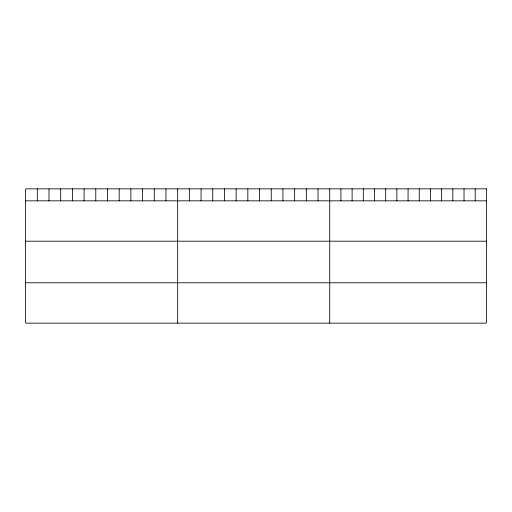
<?xml version="1.0" encoding="UTF-8"?>
<svg xmlns="http://www.w3.org/2000/svg" width="512" height="512" viewBox="0 0 512 512"><rect width="100%" height="100%" fill="white"/><g stroke="black" fill="none" stroke-linecap="round" stroke-linejoin="round"><path stroke-width="0.77" d="M25.6 200.832L486.4 200.832M25.6 241.197L486.4 241.197M25.6 282.784L486.4 282.784M475.206 188.858L475.206 200.832M464.019 188.858L464.019 200.832M452.826 188.858L452.826 200.832M441.638 188.858L441.638 200.832M430.445 188.858L430.445 200.832M419.258 188.858L419.258 200.832M408.064 188.858L408.064 200.832M396.87 188.858L396.87 200.832M385.683 188.858L385.683 200.832M374.49 188.858L374.49 200.832M363.302 188.858L363.302 200.832M352.109 188.858L352.109 200.832M340.922 188.858L340.922 200.832M329.728 188.858L329.728 323.142M318.029 188.858L318.029 200.832M306.336 188.858L306.336 200.832M294.637 188.858L294.637 200.832M282.938 188.858L282.938 200.832M271.245 188.858L271.245 200.832M259.546 188.858L259.546 200.832M247.846 188.858L247.846 200.832M236.147 188.858L236.147 200.832M224.454 188.858L224.454 200.832M212.755 188.858L212.755 200.832M201.056 188.858L201.056 200.832M189.363 188.858L189.363 200.832M177.664 188.858L177.664 323.142M165.965 188.858L165.965 200.832M154.272 188.858L154.272 200.832M142.573 188.858L142.573 200.832M130.874 188.858L130.874 200.832M119.181 188.858L119.181 200.832M107.482 188.858L107.482 200.832M95.782 188.858L95.782 200.832M84.083 188.858L84.083 200.832M72.39 188.858L72.39 200.832M60.691 188.858L60.691 200.832M48.992 188.858L48.992 200.832M37.299 188.858L37.299 200.832M486.4 188.858L25.6 188.858L25.6 323.142L486.4 323.142L486.4 188.858"/></g></svg>
